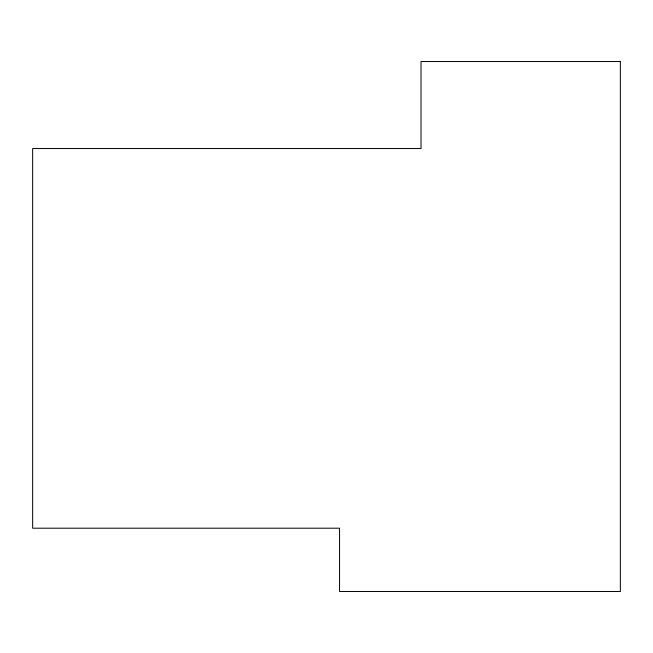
<?xml version="1.0" encoding="UTF-8"?>
<svg xmlns="http://www.w3.org/2000/svg" width="653" height="653" viewBox="0 0 653 653"><rect width="100%" height="100%" fill="white"/><g stroke="black" fill="none" stroke-linecap="round" stroke-linejoin="round"><path stroke-width="0.98" d="M620.35 61.521L421.022 61.521L421.022 148.533L32.65 148.533L32.65 528.204L339.552 528.204L339.552 591.479L620.35 591.479L620.35 61.521"/></g></svg>
